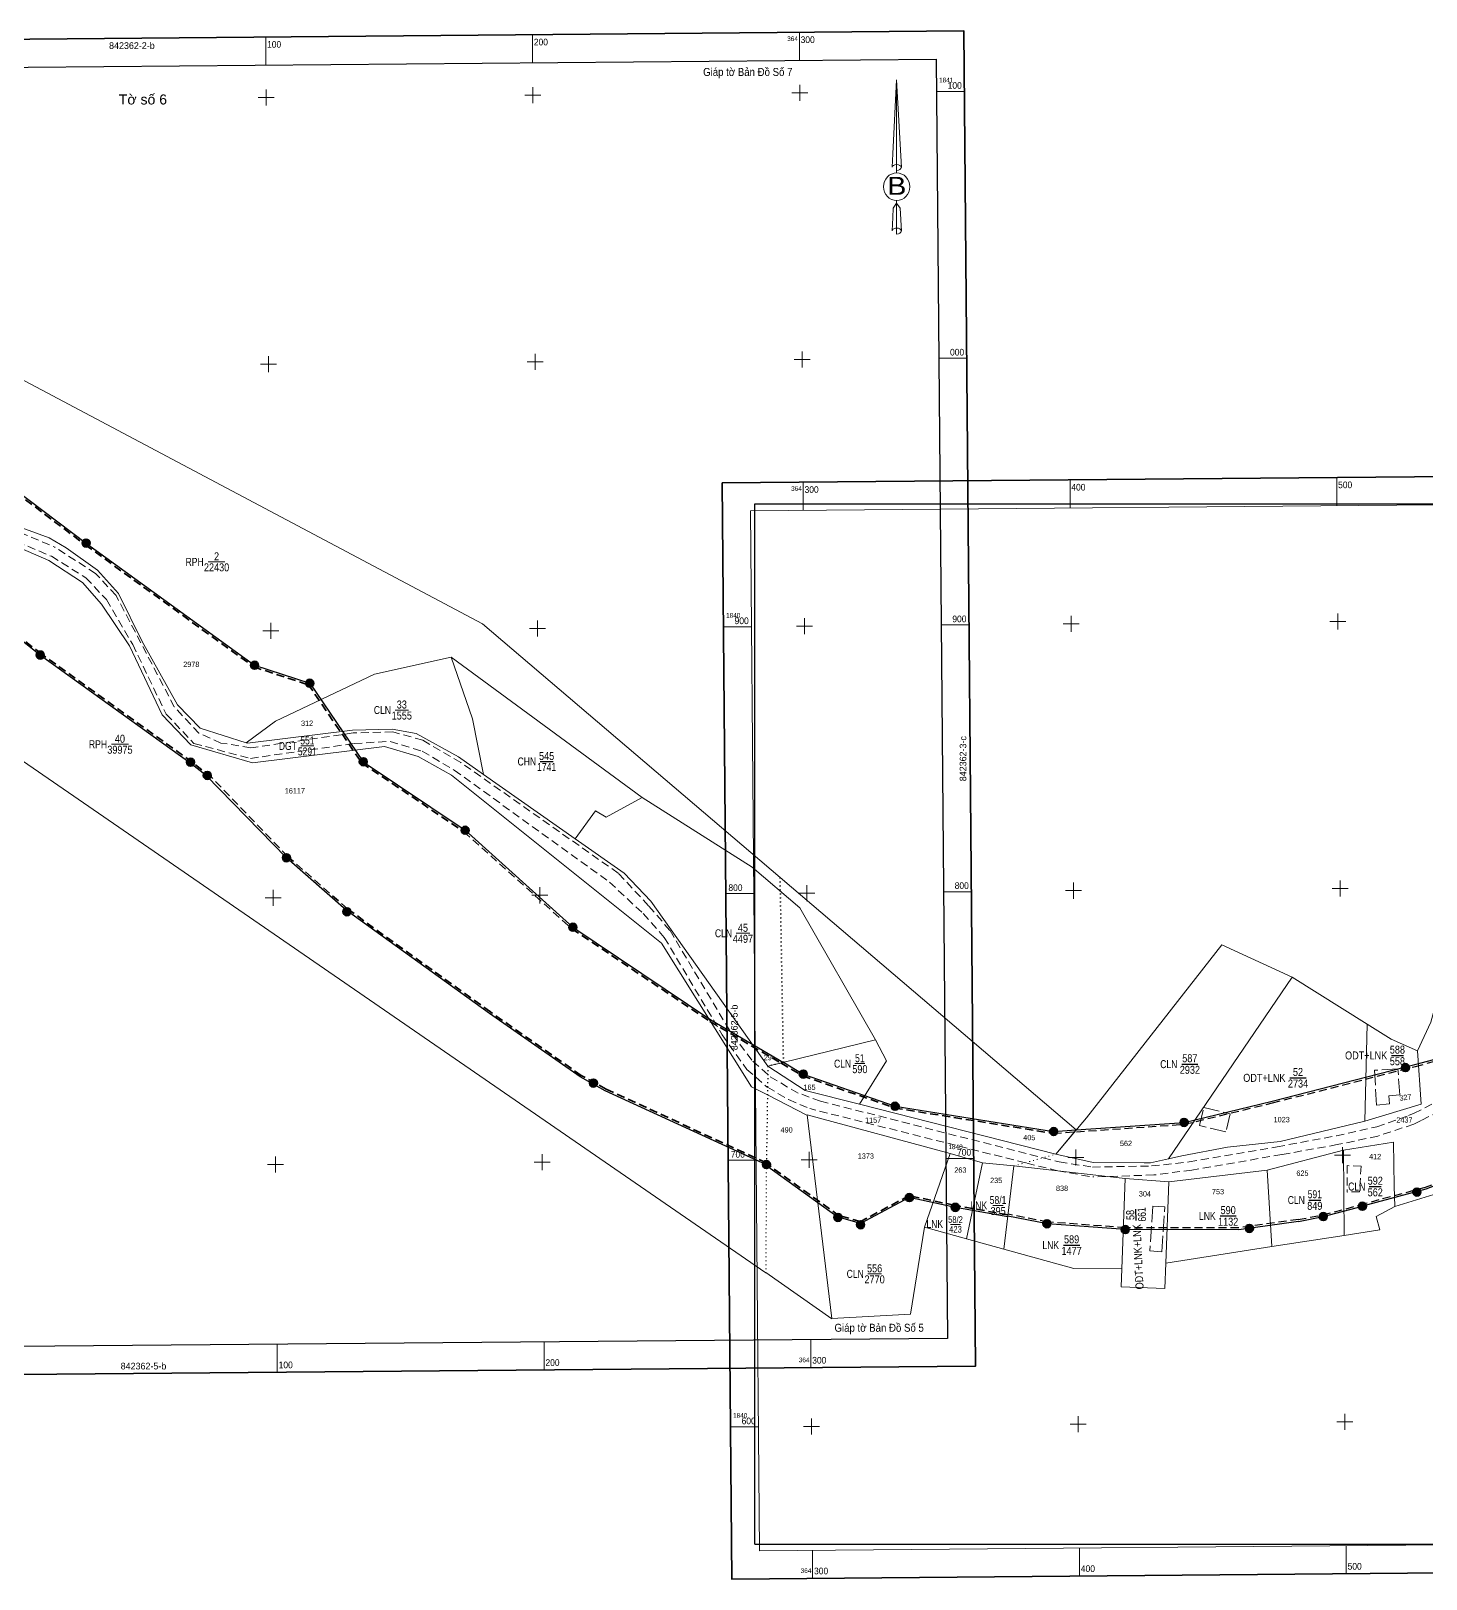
# Model space of a CAD drawing. Header units: metres. Extents: x 25 to 551711, y 21 to 1840816.
# Drawn here: x 550562 to 551085, y 1840036 to 1840616 of the extents above; entities that cross this region are included whole.
import ezdxf
from ezdxf.enums import TextEntityAlignment as Align

# ---------------------------------------------------------------- set-up
doc = ezdxf.new("R2010")
doc.units = ezdxf.units.M
for name, pattern in [('DOTTED', [1.5, 0.3, -1.2]), ('LONG_DASHED', [7.5, 6, -1.5]), ('MEDIUM_DASHED', [4.5, 3, -1.5])]:
    doc.linetypes.add(name, pattern=pattern)
for name, color, linetype, lineweight in [('10', 7, 'Continuous', 13), ('13', 7, 'Continuous', 25), ('22', 7, 'MEDIUM_DASHED', 13), ('50', 7, 'Continuous', 25), ('51', 7, 'Continuous', 13), ('57', 7, 'Continuous', 35), ('60', 7, 'Continuous', 13), ('61', 7, 'Continuous', 35), ('63', 7, 'Continuous', 25)]:
    doc.layers.add(name, color=color, linetype=linetype, lineweight=lineweight)
for name, color, linetype in [('17', 7, 'Continuous'), ('55', 7, 'Continuous'), ('56', 7, 'Continuous')]:
    doc.layers.add(name, color=color, linetype=linetype)

msp = doc.modelspace()

# ---------------------------------------------------------------- hatches: boundary and pattern name
at = {"layer": '57'}
for points in [[(550584.083, 1840424.039, 1), (550581.083, 1840424.039, 1)], [(550566.928, 1840382.071, 1), (550563.928, 1840382.071, 1)], [(550647.238, 1840378.242, 1), (550644.238, 1840378.242, 1)], [(550667.912, 1840371.465, 1), (550664.912, 1840371.465, 1)], [(550623.241, 1840341.89, 1), (550620.241, 1840341.89, 1)], [(550687.945, 1840342.047, 1), (550684.945, 1840342.047, 1)], [(550629.484, 1840336.927, 1), (550626.484, 1840336.927, 1)], [(550726.15, 1840316.378, 1), (550723.15, 1840316.378, 1)], [(550659.146, 1840306.074, 1), (550656.146, 1840306.074, 1)], [(550681.827, 1840285.834, 1), (550678.827, 1840285.834, 1)], [(550766.538, 1840280.01, 1), (550763.538, 1840280.01, 1)], [(550852.858, 1840224.989, 1), (550849.858, 1840224.989, 1)], [(551078.512, 1840227.412, 1), (551075.512, 1840227.412, 1)], [(550774.217, 1840221.601, 1), (550771.217, 1840221.601, 1)], [(550887.275, 1840212.953, 1), (550884.275, 1840212.953, 1)], [(550995.532, 1840206.891, 1), (550992.532, 1840206.891, 1)], [(550946.624, 1840203.464, 1), (550943.624, 1840203.464, 1)], [(550839.018, 1840191.096, 1), (550836.018, 1840191.096, 1)], [(550839.018, 1840191.096, 1), (550836.018, 1840191.096, 1)], [(550892.594, 1840178.697, 1), (550889.594, 1840178.697, 1)], [(551082.769, 1840180.761, 1), (551079.769, 1840180.761, 1)], [(550865.837, 1840171.272, 1), (550862.837, 1840171.272, 1)], [(550909.822, 1840175.039, 1), (550906.822, 1840175.039, 1)], [(551047.698, 1840171.566, 1), (551044.698, 1840171.566, 1)], [(551062.371, 1840175.443, 1), (551059.371, 1840175.443, 1)], [(550874.312, 1840168.527, 1), (550871.312, 1840168.527, 1)], [(550944.117, 1840168.88, 1), (550941.117, 1840168.88, 1)], [(550973.479, 1840166.688, 1), (550970.479, 1840166.688, 1)], [(551020.014, 1840167.125, 1), (551017.014, 1840167.125, 1)]]:
    msp.add_hatch(color=256, dxfattribs=at).paths.add_polyline_path(points)

# ---------------------------------------------------------------- linework, layer by layer
at = {"layer": '10'}
for p, q in [((550790.92, 1840328.64), (550719.36, 1840381.23)), ((550988.24, 1840193.25), (551034.5, 1840261.32)), ((551061.73, 1840207.31), (551062.6, 1840243.73)), ((550838.08, 1840227.92), (550878.39, 1840237.87)), ((550838.08, 1840227.92), (550878.39, 1840237.87)), ((550837.94, 1840217.27), (550852.73, 1840209.64)), ((550852.76, 1840209.7), (550862.1, 1840133.37)), ((550918.56, 1840191.75), (550930.26, 1840190.54)), ((550971.99, 1840185.81), (550930.26, 1840190.54)), ((550988.34, 1840184.57), (550987.21, 1840154.16)), ((551025.23, 1840188.94), (550988.34, 1840184.57)), ((550896.78, 1840167.63), (550912.53, 1840163.25)), ((551026.91, 1840160.32), (551054.08, 1840164.53)), ((550987.21, 1840154.16), (551026.91, 1840160.32)), ((550837.36, 1840150.58), (550862.02, 1840133.27))]:
    msp.add_line(p, q, dxfattribs=at)
at = {"layer": '10', "linetype": 'DOTTED', "lineweight": 25}
for p, q in [((550843.91, 1840229.36), (550842.66, 1840298.69)), ((550837.52, 1840191.1), (550837.28, 1840150.47))]:
    msp.add_line(p, q, dxfattribs=at)
at = {"layer": '10', "linetype": 'DOTTED'}
msp.add_line((550930.26, 1840190.54), (550946.03, 1840194.98), dxfattribs=at)
msp.add_line((550930.26, 1840190.54), (550946.03, 1840194.98), dxfattribs=at)
at = {"layer": '10'}
for points in [[(550388.81, 1840550.54), (550415.55, 1840584.93), (550549.59, 1840490.05), (550731.2, 1840393.72), (550842.66, 1840298.69)], [(550384.68, 1840545.23), (550342.72, 1840491.25), (550837.28, 1840150.47)], [(550384.68, 1840545.23), (550519.21, 1840443.45), (550543.48, 1840428.38), (550568.65, 1840417.44), (550581.22, 1840409.21), (550588.42, 1840401.17), (550598.82, 1840385.54), (550611.08, 1840359.7), (550621.86, 1840348.46), (550644.96, 1840341.71), (550694.47, 1840347.82), (550707.01, 1840344.09), (550719.55, 1840337.02), (550798.21, 1840274.11), (550831.98, 1840220.2), (550837.91, 1840217.2)], [(550517.25, 1840454.11), (550531.74, 1840443.23), (550545.73, 1840434.39), (550568.8, 1840426.03), (550575.18, 1840422.24), (550586.83, 1840413.87), (550594.71, 1840405.17), (550603.66, 1840387.09), (550616.8, 1840363.38), (550625.34, 1840354.61), (550642.63, 1840349.19)], [(550642.63, 1840349.19), (550653.56, 1840357.3), (550690.64, 1840374.88), (550719.36, 1840381.23)], [(550719.36, 1840381.23), (550727.46, 1840358.15), (550731.54, 1840337.28)], [(550642.63, 1840349.19), (550643.09, 1840349.05), (550682.45, 1840353.96), (550697.31, 1840354.22), (550706.23, 1840352.63), (550722.11, 1840343.89), (550731.54, 1840337.28), (550765.92, 1840313.17)], [(550790.92, 1840328.64), (550777.49, 1840321.29), (550773.52, 1840323.72), (550765.92, 1840313.17)], [(550878.39, 1840237.87), (550850.12, 1840287.25), (550832.21, 1840302.5), (550790.92, 1840328.64)], [(550765.92, 1840313.17), (550784.24, 1840300.33), (550794.23, 1840289.75), (550838.08, 1840227.92)], [(550842.66, 1840298.69), (550953.67, 1840204.06), (550946.03, 1840194.98)], [(550946.03, 1840194.98), (550957.43, 1840208.53), (551008.24, 1840273.47), (551034.5, 1840261.32), (551062.6, 1840243.73)], [(551081.56, 1840233.64), (551086.54, 1840244.48), (551092.03, 1840264.52)], [(551081.56, 1840233.64), (551071.64, 1840238.07), (551062.6, 1840243.73)], [(550878.39, 1840237.87), (550882.57, 1840229.96), (550872.46, 1840213.66)], [(551061.73, 1840207.31), (551082.95, 1840213.66), (551081.56, 1840233.64)], [(550838.08, 1840227.92), (550852.02, 1840218.85), (550872.46, 1840213.66), (550946.03, 1840194.98)], [(551268.59, 1840175.02), (551201.24, 1840214.83), (551072.97, 1840175.35)], [(550852.76, 1840209.7), (550906.35, 1840195.23), (550896.78, 1840167.63)], [(551061.73, 1840207.31), (551030.05, 1840199.69), (551010.3, 1840197.58), (550993.23, 1840194.36), (550988.24, 1840193.25)], [(551053.74, 1840196.48), (551025.23, 1840188.94), (551026.91, 1840160.32)], [(551072.48, 1840199.46), (551053.74, 1840196.48), (551054.08, 1840164.53)], [(551072.48, 1840199.46), (551072.75, 1840182.97), (551072.97, 1840175.35)], [(550906.35, 1840195.23), (550918.56, 1840191.75), (550912.53, 1840163.25)], [(550930.26, 1840190.54), (550926.49, 1840159.37), (550912.53, 1840163.25)], [(550930.26, 1840190.54), (550926.49, 1840159.37), (550952.68, 1840152.09), (550970.72, 1840152.02)], [(550946.03, 1840194.98), (550959.97, 1840191.89), (550979.07, 1840191.66), (550981.41, 1840191.74), (550988.24, 1840193.25)], [(550988.34, 1840184.57), (550971.99, 1840185.81), (550970.72, 1840152.02)], [(551072.97, 1840175.35), (551066.03, 1840171.65), (551067.37, 1840166.58), (551054.08, 1840164.53)], [(550896.78, 1840167.63), (550891.5, 1840134.95), (550862.1, 1840133.37)], [(550970.72, 1840152.02), (550970.47, 1840145.27), (550986.85, 1840144.6), (550987.21, 1840154.16)]]:
    msp.add_lwpolyline(points, dxfattribs=at)
at = {"layer": '10', "linetype": 'DOTTED', "lineweight": 25}
for points in [[(550842.66, 1840298.69), (550843.91, 1840229.36), (550838.08, 1840227.92), (550837.52, 1840191.1), (550837.28, 1840150.47)], [(550843.91, 1840229.36), (550838.08, 1840227.92), (550837.52, 1840191.1)]]:
    msp.add_lwpolyline(points, dxfattribs=at)
at = {"layer": '13', "lineweight": 13}
for p, q in [((550628.34, 1840416.99), (550634.65, 1840416.99)), ((550698.37, 1840361.45), (550703.45, 1840361.45)), ((550592.12, 1840348.63), (550598.46, 1840348.63)), ((550663.1, 1840347.99), (550667.95, 1840347.99)), ((550826.2, 1840277.76), (550831.28, 1840277.76)), ((550870.67, 1840228.9), (550874.47, 1840228.9)), ((550922.43, 1840175.72), (550926.24, 1840175.72)), ((550906.5, 1840168.64), (550910.3, 1840168.64)), ((550875.55, 1840150.1), (550880.6, 1840150.1))]:
    msp.add_line(p, q, dxfattribs=at)
at = {"layer": '13'}
for p, q in [((550752.75, 1840342.16), (550757.6, 1840342.16)), ((551071.71, 1840231.98), (551076.25, 1840231.98)), ((550993.18, 1840228.75), (550999.24, 1840228.75)), ((551033.73, 1840223.61), (551039.76, 1840223.61)), ((551063.41, 1840182.84), (551067.95, 1840182.84)), ((550976.15, 1840170.05), (550975.95, 1840174.36)), ((551040.77, 1840177.77), (551045.28, 1840177.77)), ((551007.53, 1840171.82), (551013.59, 1840171.82)), ((550948.85, 1840160.89), (550954.97, 1840160.89))]:
    msp.add_line(p, q, dxfattribs=at)
at = {"layer": '22'}
for p, q in [((550857.8, 1840214.84), (550941.2, 1840193.62)), ((550934.56, 1840191.74), (550853.79, 1840212.03)), ((550946.73, 1840188.69), (550934.56, 1840191.74)), ((550941.2, 1840193.62), (550947.28, 1840192.08)), ((550947.28, 1840192.08), (550959.67, 1840190.11)), ((550959.67, 1840190.11), (550981.86, 1840190.55)), ((550981.86, 1840190.55), (550995.91, 1840192.05)), ((551060.36, 1840190.45), (551059.83, 1840180.84)), ((550946.73, 1840188.69), (550959.82, 1840186.43)), ((550982.77, 1840187.16), (550959.82, 1840186.43)), ((550996.96, 1840189.01), (550982.77, 1840187.16)), ((551059.83, 1840180.84), (551055.19, 1840180.78))]:
    msp.add_line(p, q, dxfattribs=at)
for points in [[(550523.29, 1840447.23), (550532.68, 1840440.59), (550545.41, 1840433.32), (550570.83, 1840422.49)], [(550544.24, 1840429.9), (550569.62, 1840419.07), (550582.51, 1840411.02), (550590.19, 1840402.86), (550600.08, 1840386.01), (550612.61, 1840359.9), (550623.03, 1840348.91), (550644.18, 1840343.31), (550683.07, 1840348.91), (550696.52, 1840349.71), (550708.52, 1840346.01), (550720.58, 1840338.89), (550778.75, 1840296.92), (550791.37, 1840285.14), (550799.27, 1840276.21), (550821.01, 1840239.65), (550830.22, 1840226.76), (550837.96, 1840219.91)], [(550838.03, 1840224.83), (550832.05, 1840230.17), (550823.69, 1840241.42), (550801.37, 1840278.85), (550793.36, 1840288.08), (550782.04, 1840300.29), (550723.05, 1840341.74), (550708.75, 1840350.14), (550697.51, 1840353.26), (550682.68, 1840352.84), (550644.31, 1840347.3), (550633.15, 1840349.09), (550624.91, 1840352.76), (550615.65, 1840362.66), (550593.85, 1840404.37), (550586.15, 1840412.65), (550570.83, 1840422.49)], [(550995.91, 1840192.05), (551028.88, 1840197.72), (551051.1, 1840201.86), (551066.28, 1840205.23), (551078.08, 1840209.41), (551080.23, 1840210.29), (551106.34, 1840223.55), (551119.69, 1840229.85)], [(551120.14, 1840226.16), (551109.84, 1840221.34), (551082.91, 1840207.54), (551080.09, 1840206.22), (551066.67, 1840201.76), (551051.46, 1840198.54), (551030.66, 1840194.82), (550996.96, 1840189.01)], [(550837.96, 1840220.04), (550845.87, 1840215.4), (550853.79, 1840212.03)], [(550857.8, 1840214.84), (550849.39, 1840217.89), (550838.03, 1840224.46)], [(551060.36, 1840190.45), (551055.19, 1840190.67), (551055.19, 1840180.78)]]:
    msp.add_lwpolyline(points, dxfattribs=at)
at = {"layer": '22', "linetype": 'LONG_DASHED'}
for points in [[(551074.86, 1840217.22), (551074.19, 1840227.01), (551065.45, 1840226.42)], [(551074.86, 1840217.22), (551070.83, 1840216.88), (551071.06, 1840213.89), (551066.1, 1840213.35), (551065.45, 1840226.42)]]:
    msp.add_lwpolyline(points, dxfattribs=at)
for points in [[(551009.67, 1840203.31), (550999.77, 1840205.68), (551001.41, 1840212.49), (551011.3, 1840210.11)], [(550985.72, 1840158.39), (550986.8, 1840175.23), (550982.3, 1840175.52), (550981.22, 1840158.68)]]:
    msp.add_lwpolyline(points, close=True, dxfattribs=at)
at = {"layer": '50'}
for p, q in [((550843.93, 1840229.4), (550851.34, 1840224.96)), ((550864.42, 1840171.23), (550837.59, 1840190.56)), ((550942.9, 1840168.8), (550928, 1840171.76)), ((550971.98, 1840166.69), (550942.91, 1840168.86))]:
    msp.add_line(p, q, dxfattribs=at)
for points in [[(550485.35, 1840498.12), (550517.2, 1840473.35), (550582.72, 1840423.92)], [(550582.72, 1840423.92), (550645.74, 1840378.24), (550666.41, 1840371.46)], [(550680.11, 1840286.38), (550657.65, 1840306.07), (550627.59, 1840336.94), (550621.99, 1840341.28), (550565.5, 1840381.83), (550539.93, 1840402.23)], [(550666.41, 1840371.46), (550686.44, 1840342.05), (550724.65, 1840316.38)], [(550724.65, 1840316.38), (550765.04, 1840280.01), (550816.74, 1840245.32), (550843.91, 1840229.36)], [(550837.52, 1840191), (550777.12, 1840218.72), (550767.76, 1840223.91), (550733.72, 1840247.69), (550680.11, 1840286.38)], [(551027, 1840214.85), (551080.56, 1840228.55), (551157.41, 1840248.87)], [(550851.36, 1840224.99), (550885.78, 1840212.95), (550945.12, 1840203.46), (550953.67, 1840204.06)], [(551295.9, 1840214.22), (551247.32, 1840225.48), (551209.87, 1840221.74), (551145.71, 1840205.36), (551084.61, 1840181.8), (551060.87, 1840175.44)], [(550953.67, 1840204.06), (550994.03, 1840206.89), (551027, 1840214.85)], [(550927.97, 1840171.53), (550907.82, 1840175.12), (550891.09, 1840178.7), (550872.84, 1840168.94), (550864.5, 1840171.35)], [(551036.96, 1840169.78), (551046.2, 1840171.57), (551060.87, 1840175.44)], [(551036.96, 1840169.78), (551014.54, 1840166.64), (550971.98, 1840166.69)]]:
    msp.add_lwpolyline(points, dxfattribs=at)
at = {"layer": '51'}
for p, q in [((550886.34, 1840597.67), (550888.1, 1840564.82)), ((550886.34, 1840597.67), (550888.1, 1840564.82)), ((550886.34, 1840597.67), (550888.1, 1840564.82)), ((550884.87, 1840569.93), (550884.6, 1840564.88)), ((550886.34, 1840565.92), (550886.34, 1840564.65)), ((550886.34, 1840564.65), (550886.34, 1840563.71)), ((550886.34, 1840563.71), (550886.34, 1840562.77)), ((550886.34, 1840563.71), (550886.34, 1840562.77)), ((550886.34, 1840563.71), (550886.34, 1840562.77)), ((550888.1, 1840564.82), (550888.1, 1840564.88)), ((550886.34, 1840551.39), (550886.34, 1840552.47)), ((550886.34, 1840551.39), (550886.34, 1840552.47)), ((550886.34, 1840551.39), (550886.34, 1840552.47)), ((550886.34, 1840551.39), (550887.63, 1840549.56)), ((550886.34, 1840551.39), (550887.63, 1840549.56)), ((550886.34, 1840551.39), (550887.63, 1840549.56)), ((550887.63, 1840549.56), (550888.1, 1840540.97)), ((550887.63, 1840549.56), (550888.1, 1840540.97)), ((550887.63, 1840549.56), (550888.1, 1840540.97)), ((550886.34, 1840542.08), (550886.34, 1840540.83)), ((550886.34, 1840540.83), (550886.34, 1840539.87)), ((550888.1, 1840540.97), (550888.1, 1840541.09))]:
    msp.add_line(p, q, dxfattribs=at)
at = {"layer": '51', "linetype": 'MEDIUM_DASHED', "lineweight": 35}
for p, q in [((550565.93, 1840382.37), (550540.37, 1840402.77)), ((550622.39, 1840341.86), (550565.9, 1840382.4)), ((550629.54, 1840336.32), (550622.41, 1840341.84)), ((550658.15, 1840306.56), (550629.54, 1840336.32)), ((550680.58, 1840286.9), (550658.11, 1840306.6)), ((550734.12, 1840248.26), (550680.52, 1840286.94)), ((550842.95, 1840229.16), (550850.98, 1840224.35)), ((550864.83, 1840171.8), (550837.6, 1840191.42))]:
    msp.add_line(p, q, dxfattribs=at)
at = {"layer": '51', "linetype": 'MEDIUM_DASHED', "lineweight": 25}
for p, q in [((550945.17, 1840202.76), (550953.71, 1840203.36)), ((550943.03, 1840169.49), (550928.13, 1840172.45)), ((551046.02, 1840172.24), (551060.7, 1840176.12)), ((550972.03, 1840167.39), (550942.96, 1840169.56)), ((551036.82, 1840170.46), (551046.06, 1840172.25))]:
    msp.add_line(p, q, dxfattribs=at)
at = {"layer": '51'}
for points in [[(550886.34, 1840565.92), (550886.34, 1840597.67), (550884.87, 1840569.93)], [(550886.34, 1840542.08), (550886.34, 1840551.39), (550885.05, 1840549.56), (550884.87, 1840546.11), (550884.6, 1840541.09)]]:
    msp.add_lwpolyline(points, dxfattribs=at)
at = {"layer": '51', "linetype": 'MEDIUM_DASHED', "lineweight": 35}
for points in [[(550484.92, 1840497.57), (550516.77, 1840472.8), (550582.3, 1840423.36)], [(550582.31, 1840423.36), (550645.41, 1840377.61), (550666.2, 1840370.8)], [(550665.84, 1840371.07), (550685.94, 1840341.54), (550724.26, 1840315.79)], [(550724.18, 1840315.85), (550764.6, 1840279.46), (550816.36, 1840244.73), (550842.93, 1840229.12)], [(550837.53, 1840191.76), (550777.44, 1840219.34), (550768.13, 1840224.5), (550734.12, 1840248.27)], [(550851.12, 1840224.33), (550885.6, 1840212.27), (550945.01, 1840202.77)], [(550928.09, 1840172.22), (550907.95, 1840175.82), (550890.99, 1840179.44), (550872.77, 1840169.69), (550864.7, 1840172.02)]]:
    msp.add_lwpolyline(points, dxfattribs=at)
at = {"layer": '51', "linetype": 'MEDIUM_DASHED', "lineweight": 25}
for points in [[(551027.18, 1840214.17), (551080.74, 1840227.87), (551157.58, 1840248.19)], [(551296.3, 1840214.85), (551247.36, 1840226.19), (551209.74, 1840222.42), (551145.49, 1840206.03), (551084.39, 1840182.47), (551060.69, 1840176.12)], [(550953.71, 1840203.36), (550994.14, 1840206.19), (551027.17, 1840214.17)], [(551036.86, 1840170.46), (551014.49, 1840167.34), (550971.98, 1840167.39)]]:
    msp.add_lwpolyline(points, dxfattribs=at)
at = {"layer": '51'}
msp.add_ellipse((550886.344, 1840557.617), major_axis=(0, 5.148), ratio=0.956213, dxfattribs=at)
for centre, start_param, end_param in [((550886.343, 1840564.815), 1.5707963, 3.074452), ((550886.343, 1840564.815), 0.0671406, 1.5707963), ((550886.343, 1840564.815), 4.712389, 6.2831853), ((550886.343, 1840540.984), 2.4910694, 3.0742784), ((550886.343, 1840540.984), 1.5707963, 2.4910694), ((550886.343, 1840540.984), 0.0671406, 1.5707963), ((550886.343, 1840540.984), 4.712389, 6.2831853)]:
    msp.add_ellipse(centre, major_axis=(1.745, 0), ratio=0.632193, start_param=start_param, end_param=end_param, dxfattribs=at)
at = {"layer": '57'}
for centre in [(550582.583, 1840424.039), (550565.428, 1840382.071), (550645.738, 1840378.242), (550666.412, 1840371.465), (550621.741, 1840341.89), (550686.445, 1840342.047), (550627.984, 1840336.927), (550724.65, 1840316.378), (550657.646, 1840306.074), (550680.327, 1840285.834), (550765.038, 1840280.01), (550851.358, 1840224.989), (551077.012, 1840227.412), (550772.717, 1840221.601), (550885.775, 1840212.953), (550994.032, 1840206.891), (550945.124, 1840203.464), (550837.518, 1840191.096), (550837.518, 1840191.096), (550891.094, 1840178.697), (551081.269, 1840180.761), (550864.337, 1840171.272), (550908.322, 1840175.039), (551046.198, 1840171.566), (551060.871, 1840175.443), (550872.812, 1840168.527), (550942.617, 1840168.88), (550971.979, 1840166.688), (551018.514, 1840167.125)]:
    msp.add_circle(centre, 1.5, dxfattribs=at)
at = {"layer": '60'}
for p, q in [((550649.94, 1840603.2), (550649.94, 1840613.7)), ((550749.91, 1840604.08), (550749.91, 1840614.58)), ((550849.88, 1840604.95), (550849.88, 1840615.45)), ((550647.09, 1840591.02), (550653.09, 1840591.02)), ((550650.09, 1840588.02), (550650.09, 1840594.02)), ((550747.06, 1840591.89), (550753.06, 1840591.89)), ((550750.06, 1840588.89), (550750.06, 1840594.89)), ((550847.03, 1840592.77), (550853.03, 1840592.77)), ((550850.03, 1840589.77), (550850.03, 1840595.77)), ((550901.26, 1840593.26), (550911.76, 1840593.26)), ((550650.97, 1840488.05), (550650.97, 1840494.05)), ((550747.94, 1840491.93), (550753.94, 1840491.93)), ((550750.94, 1840488.93), (550750.94, 1840494.93)), ((550847.91, 1840492.8), (550853.91, 1840492.8)), ((550850.91, 1840489.8), (550850.91, 1840495.8)), ((550902.14, 1840493.29), (550912.64, 1840493.29)), ((550647.97, 1840491.05), (550653.97, 1840491.05)), ((550851.35, 1840436.35), (550851.35, 1840446.85)), ((550951.32, 1840437.22), (550951.32, 1840447.72)), ((551051.29, 1840438.1), (551051.29, 1840448.6)), ((550651.84, 1840388.08), (550651.84, 1840394.08)), ((550751.81, 1840388.96), (550751.81, 1840394.96)), ((550851.78, 1840389.83), (550851.78, 1840395.83)), ((550851.78, 1840389.83), (550851.78, 1840395.83)), ((550903.01, 1840393.33), (550913.51, 1840393.33)), ((550948.75, 1840393.71), (550954.75, 1840393.71)), ((550951.75, 1840390.71), (550951.75, 1840396.71)), ((551048.72, 1840394.58), (551054.72, 1840394.58)), ((551051.72, 1840391.58), (551051.72, 1840397.58)), ((550648.84, 1840391.08), (550654.84, 1840391.08)), ((550748.81, 1840391.96), (550754.81, 1840391.96)), ((550831.93, 1840392.61), (550821.43, 1840392.61)), ((550848.78, 1840392.83), (550854.78, 1840392.83)), ((550848.78, 1840392.83), (550854.78, 1840392.83)), ((550752.69, 1840288.99), (550752.69, 1840294.99)), ((550852.65, 1840289.86), (550852.65, 1840295.86)), ((550852.65, 1840289.86), (550852.65, 1840295.86)), ((550952.62, 1840290.74), (550952.62, 1840296.74)), ((551049.59, 1840294.61), (551055.59, 1840294.61)), ((551052.59, 1840291.61), (551052.59, 1840297.61)), ((550649.72, 1840291.11), (550655.72, 1840291.11)), ((550652.72, 1840288.11), (550652.72, 1840294.11)), ((550749.69, 1840291.99), (550755.69, 1840291.99)), ((550832.8, 1840292.64), (550822.3, 1840292.64)), ((550849.65, 1840292.86), (550855.65, 1840292.86)), ((550849.65, 1840292.86), (550855.65, 1840292.86)), ((550903.89, 1840293.36), (550914.39, 1840293.36)), ((550949.62, 1840293.74), (550955.62, 1840293.74)), ((550853.53, 1840189.9), (550853.53, 1840195.9)), ((550853.53, 1840189.9), (550853.53, 1840195.9)), ((550953.5, 1840190.77), (550953.5, 1840196.77)), ((551053.46, 1840191.64), (551053.46, 1840197.64)), ((550650.59, 1840191.15), (550656.59, 1840191.15)), ((550653.59, 1840188.15), (550653.59, 1840194.15)), ((550750.56, 1840192.02), (550756.56, 1840192.02)), ((550753.56, 1840189.02), (550753.56, 1840195.02)), ((550833.68, 1840192.68), (550823.18, 1840192.68)), ((550850.53, 1840192.9), (550856.53, 1840192.9)), ((550850.53, 1840192.9), (550856.53, 1840192.9)), ((550904.76, 1840193.39), (550915.26, 1840193.39)), ((550950.5, 1840193.77), (550956.5, 1840193.77)), ((551050.46, 1840194.64), (551056.46, 1840194.64)), ((550654.23, 1840123.72), (550654.23, 1840113.22)), ((550754.2, 1840124.59), (550754.2, 1840114.09)), ((550854.16, 1840125.47), (550854.16, 1840114.97)), ((551054.34, 1840091.68), (551054.34, 1840097.68)), ((550834.55, 1840092.71), (550824.05, 1840092.71)), ((550851.4, 1840092.93), (550857.4, 1840092.93)), ((550854.4, 1840089.93), (550854.4, 1840095.93)), ((550951.37, 1840093.8), (550957.37, 1840093.8)), ((550954.37, 1840090.8), (550954.37, 1840096.8)), ((551051.34, 1840094.68), (551057.34, 1840094.68)), ((550854.86, 1840046.47), (550854.86, 1840035.97)), ((550954.82, 1840047.35), (550954.82, 1840036.85)), ((551054.79, 1840048.22), (551054.79, 1840037.72))]:
    msp.add_line(p, q, dxfattribs=at)
for points in [[(550333.88, 1840600.44), (550901.16, 1840605.4), (550905.35, 1840125.91), (550338.07, 1840120.95)], [(550831.55, 1840436.17), (551401.36, 1840441.16), (551404.77, 1840051.28), (550834.96, 1840046.3)]]:
    msp.add_lwpolyline(points, close=True, dxfattribs=at)
at = {"layer": '61'}
for points in [[(550323.29, 1840610.84), (550911.56, 1840615.99), (550915.94, 1840115.51), (550327.67, 1840110.36)], [(550820.96, 1840446.58), (551411.77, 1840451.75), (551415.36, 1840040.88), (550824.55, 1840035.71)]]:
    msp.add_lwpolyline(points, close=True, dxfattribs=at)
at = {"layer": '63'}
for p, q in [((550833.16, 1840438.73), (551403.16, 1840438.73)), ((550833.16, 1840048.73), (550833.16, 1840438.73))]:
    msp.add_line(p, q, dxfattribs=at)
msp.add_lwpolyline([(550905.35, 1840125.91), (550338.07, 1840120.95), (550333.88, 1840600.44), (550901.16, 1840605.4)], close=True, dxfattribs=at)
msp.add_lwpolyline([(550833.16, 1840048.73), (551403.16, 1840048.73), (551403.16, 1840438.73)], dxfattribs=at)

# ---------------------------------------------------------------- texts
at = {"layer": '10', "width": 0.9}
for s, p in [('Giáp tờ Bản Đồ Số 7', (550830.555, 1840599.12)), ('Giáp tờ Bản Đồ Số 5', (550879.79, 1840128.4))]:
    msp.add_text(s, height=3, dxfattribs=at).set_placement(p, align=Align.CENTER)
at = {"layer": '13'}
for s, width, p in [('RPH ', 0.8, (550627.55, 1840415.49)), ('CLN ', 0.8, (550697.74, 1840359.95)), ('RPH ', 0.8, (550591.33, 1840347.13)), ('DGT ', 0.8, (550662.49, 1840346.49)), ('CHN ', 0.8, (550752.14, 1840340.66)), ('CLN ', 0.8, (550825.56, 1840276.26)), ('CLN ', 0.8, (550870.19, 1840227.39)), ('ODT+LNK ', 0.85, (551071.14, 1840230.48)), ('CLN ', 0.8, (550992.42, 1840227.22)), ('ODT+LNK ', 0.85, (551032.98, 1840222.08)), ('CLN ', 0.8, (551062.84, 1840181.34)), ('CLN ', 0.8, (551040.21, 1840176.27)), ('LNK ', 0.8, (550921.16, 1840174.27)), ('LNK ', 0.8, (551006.77, 1840170.32)), ('LNK ', 0.8, (550904.64, 1840167.28)), ('LNK ', 0.8, (550948.08, 1840159.38)), ('CLN ', 0.8, (550874.92, 1840148.6))]:
    msp.add_text(s, height=3, dxfattribs=dict(at, width=width)).set_placement(p, align=Align.RIGHT)
for s, height, width, p in [('22430', 3, 0.85, (550631.495, 1840413.43)), ('2', 3, 0.85, (550631.495, 1840417.55)), ('33', 3, 0.85, (550700.905, 1840362.01)), ('1555', 3, 0.85, (550700.91, 1840357.89)), ('40', 3, 0.85, (550595.285, 1840349.19)), ('39975', 3, 0.85, (550595.285, 1840345.07)), ('5291', 3, 0.8, (550665.52, 1840344.43)), ('551', 3, 0.8, (550665.53, 1840348.55)), ('1741', 3, 0.8, (550755.17, 1840338.6)), ('545', 3, 0.85, (550755.17, 1840342.72)), ('4497', 3, 0.85, (550828.74, 1840274.2)), ('45', 3, 0.85, (550828.735, 1840278.32)), ('51', 3, 0.8, (550872.555, 1840229.45)), ('587', 3, 0.85, (550996.2, 1840229.42)), ('588', 3, 0.85, (551073.98, 1840232.65)), ('558', 3, 0.85, (551073.98, 1840228.31)), ('590', 3, 0.85, (550872.56, 1840225.33)), ('2932', 3, 0.85, (550996.22, 1840225.09)), ('52', 3, 0.85, (551036.725, 1840224.28)), ('2734', 3, 0.85, (551036.745, 1840219.94)), ('592', 3, 0.85, (551065.68, 1840183.51)), ('58/1', 3, 0.8, (550924.335, 1840176.28)), ('591', 3, 0.8, (551043.03, 1840178.44)), ('562', 3, 0.85, (551065.68, 1840179.17)), ('395', 3, 0.85, (550924.35, 1840172.16)), ('590', 3, 0.85, (551010.56, 1840172.49)), ('849', 3, 0.85, (551043.025, 1840174.1)), ('58/2', 2.5, 0.85, (550908.39, 1840169.2)), ('423', 2.5, 0.85, (550908.4, 1840165.58)), ('1132', 3, 0.85, (551010.56, 1840168.15)), ('589', 3, 0.85, (550951.895, 1840161.55)), ('1477', 3, 0.85, (550951.9, 1840157.21)), ('2770', 3, 0.85, (550878.08, 1840146.54)), ('556', 3, 0.85, (550878.08, 1840150.66))]:
    msp.add_text(s, height=height, dxfattribs=dict(at, width=width)).set_placement(p, align=Align.CENTER)
for s, width, p in [('58', 0.85, (550975.387, 1840172.234)), ('661', 0.8, (550979.719, 1840172.439))]:
    msp.add_text(s, height=3, rotation=92.711, dxfattribs=dict(at, width=width)).set_placement(p, align=Align.CENTER)
at = {"layer": '13', "width": 0.85}
msp.add_text('ODT+LNK+LNK ', height=3, rotation=92.711, dxfattribs=at).set_placement((550977.679, 1840169.718), align=Align.RIGHT)
at = {"layer": '17', "width": 0.85}
for s, p in [('2978', (550622.035, 1840377.58)), ('312', (550665.41, 1840355.5)), ('16117', (550660.84, 1840330.17)), ('29', (550838.045, 1840230.18)), ('165', (550853.675, 1840219.04)), ('1157', (550877.525, 1840206.71)), ('1023', (551030.635, 1840206.94)), ('2437', (551076.625, 1840206.8)), ('490', (550845.115, 1840203.07)), ('405', (550936.045, 1840200.2)), ('562', (550972.28, 1840198)), ('1373', (550874.795, 1840193.27)), ('263', (550910.21, 1840188)), ('412', (551065.63, 1840193.08)), ('235', (550923.625, 1840184.13)), ('625', (551038.405, 1840186.84)), ('838', (550948.32, 1840181.19)), ('304', (550979.375, 1840179.1)), ('753', (551006.77, 1840179.94))]:
    msp.add_text(s, height=2, dxfattribs=at).set_placement(p, align=Align.CENTER)
at = {"layer": '17', "width": 0.9}
msp.add_text('327', height=2, rotation=7.979, dxfattribs=at).set_placement((551077.131, 1840215.262), align=Align.CENTER)
at = {"layer": '51', "width": 1.2}
msp.add_text('B', height=6.731, dxfattribs=at).set_placement((550886.38, 1840554.57), align=Align.CENTER)
at = {"layer": '55', "width": 1.05}
msp.add_text('Tờ số 6', height=3.75, dxfattribs=at).set_placement((550603.9, 1840588.43), align=Align.CENTER)
at = {"layer": '56', "width": 0.95}
for s, height, p in [('364', 1.75, (550849.35, 1840612.2)), ('100', 2.5, (550910.75, 1840594.3)), ('000', 2.5, (550911.63, 1840494.33)), ('364', 1.75, (550850.82, 1840443.59)), ('900', 2.5, (550830.92, 1840393.65)), ('900', 2.5, (550912.5, 1840394.36)), ('800', 2.5, (550913.38, 1840294.39)), ('700', 2.5, (550914.25, 1840194.43)), ('364', 1.75, (550853.69, 1840116.97)), ('600', 2.5, (550833.54, 1840093.74)), ('364', 1.75, (550854.38, 1840037.97))]:
    msp.add_text(s, height=height, dxfattribs=at).set_placement(p, align=Align.RIGHT)
at = {"layer": '56'}
for s, height, width, p in [('300', 2.5, 0.95, (550850.35, 1840611.46)), ('100', 2.5, 0.95, (550650.41, 1840609.71)), ('200', 2.5, 0.95, (550750.38, 1840610.58)), ('1841', 1.75, 0.9, (550902.23, 1840596.72)), ('300', 2.5, 0.95, (550851.82, 1840442.85)), ('400', 2.5, 0.95, (550951.79, 1840443.72)), ('500', 2.5, 0.95, (551051.76, 1840444.6)), ('1840', 1.75, 0.95, (550822.4, 1840396.07)), ('800', 2.5, 0.95, (550823.29, 1840293.61)), ('700', 2.5, 0.95, (550824.17, 1840193.64)), ('1840', 1.75, 0.95, (550905.73, 1840196.85)), ('100', 2.5, 0.95, (550654.76, 1840114.73)), ('200', 2.5, 0.95, (550754.73, 1840115.6)), ('300', 2.5, 0.95, (550854.7, 1840116.47)), ('1840', 1.75, 0.95, (550825.02, 1840096.17)), ('300', 2.5, 0.95, (550855.39, 1840037.48)), ('400', 2.5, 0.95, (550955.36, 1840038.35)), ('500', 2.5, 0.95, (551055.32, 1840039.23))]:
    msp.add_text(s, height=height, dxfattribs=dict(at, width=width)).set_placement(p)
for s, p in [('842362-2-b', (550599.765, 1840609.26)), ('842362-5-b', (550604.115, 1840114.28))]:
    msp.add_text(s, height=2.5, dxfattribs=at).set_placement(p, align=Align.CENTER)
for s, p in [('842362-3-c', (550912.45, 1840343.215)), ('842362-5-b', (550826.74, 1840242.47))]:
    msp.add_text(s, height=2.5, rotation=90, dxfattribs=at).set_placement(p, align=Align.CENTER)

doc.saveas('drawing.dxf')
